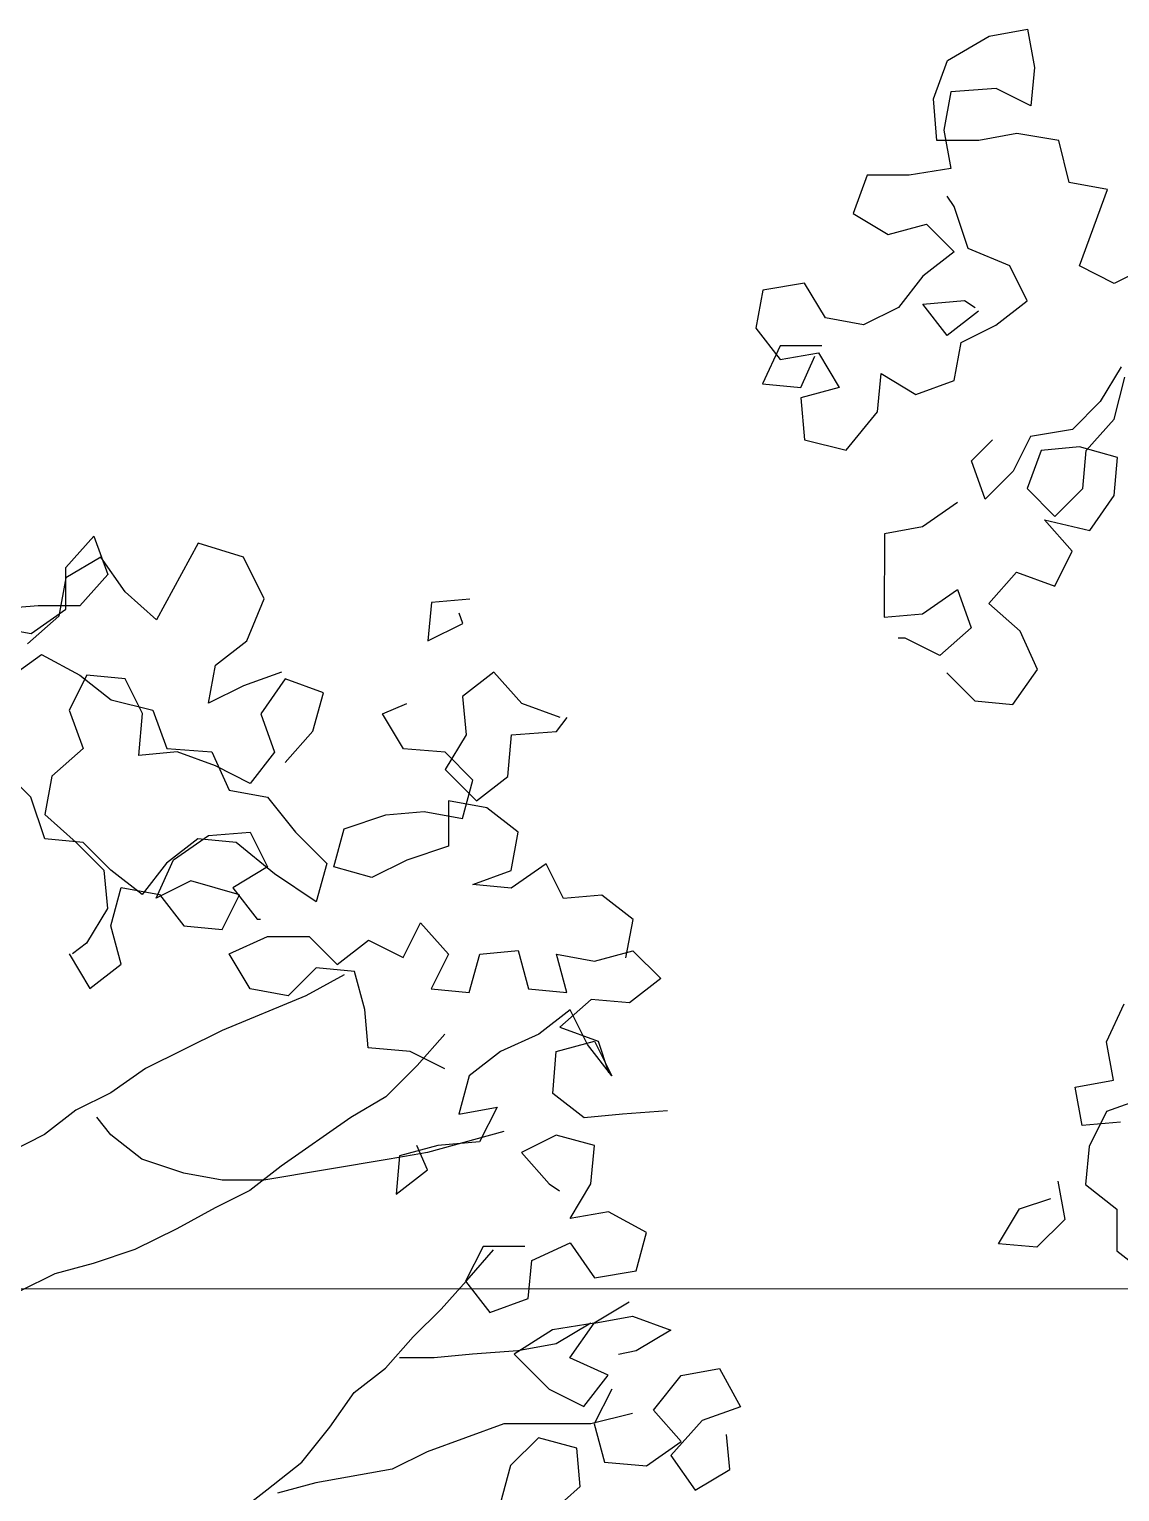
# Model space of a CAD drawing. Header units: millimetres. Extents: x 684983 to 685377, y 990360 to 990509.
# Drawn here: x 685141.267 to 685141.719, y 990443.954 to 990444.56 of the extents above; entities that cross this region are included whole.
import ezdxf

# ---------------------------------------------------------------- set-up
doc = ezdxf.new("R2010")
doc.units = ezdxf.units.MM
doc.layers.add('grid', color=8, linetype='Continuous', lineweight=9)
doc.layers.add('TEAK', color=7, linetype='Continuous')

# ---------------------------------------------------------------- blocks, each defined once
blk = doc.blocks.new('A$C25655A80')
at = {"color": 62}
for p, q in [((0.51983, 1.84715), (0.52753, 1.85579)), ((0.52753, 1.85579), (0.53137, 1.84521)), ((0.55637, 1.85384), (0.54481, 1.8327)), ((0.56886, 1.84999), (0.55637, 1.85384)), ((0.51982, 1.83561), (0.51983, 1.84715)), ((0.52945, 1.85002), (0.51983, 1.84426)), ((0.53617, 1.8404), (0.52945, 1.85002)), ((0.57462, 1.83844), (0.56886, 1.84999)), ((0.51983, 1.84426), (0.5179, 1.83369)), ((0.53137, 1.84521), (0.52367, 1.83657)), ((0.54481, 1.8327), (0.53617, 1.8404)), ((0.5698, 1.82691), (0.57462, 1.83844)), ((0.63134, 1.83839), (0.62076, 1.83744)), ((0.51213, 1.83658), (0.5006, 1.83563)), ((0.5102, 1.82889), (0.51982, 1.83561)), ((0.52367, 1.83657), (0.51213, 1.83658)), ((0.62076, 1.83744), (0.61979, 1.82687)), ((0.62941, 1.83167), (0.62845, 1.83455)), ((0.49963, 1.83082), (0.5102, 1.82889)), ((0.5179, 1.83369), (0.50924, 1.82601)), ((0.61979, 1.82687), (0.62941, 1.83167)), ((0.56114, 1.82019), (0.5698, 1.82691)), ((0.5025, 1.81544), (0.51308, 1.82312)), ((0.51308, 1.82312), (0.52365, 1.81734)), ((0.55921, 1.80962), (0.56114, 1.82019)), ((0.57941, 1.81825), (0.56883, 1.81442)), ((0.63805, 1.8182), (0.62939, 1.81148)), ((0.64573, 1.80954), (0.63805, 1.8182)), ((0.52557, 1.81734), (0.52076, 1.80773)), ((0.52365, 1.81734), (0.5323, 1.81061)), ((0.53615, 1.81637), (0.52557, 1.81734)), ((0.54094, 1.80675), (0.53615, 1.81637)), ((0.56883, 1.81442), (0.55921, 1.80962)), ((0.58037, 1.81633), (0.57363, 1.80672)), ((0.59094, 1.81247), (0.58037, 1.81633)), ((0.5323, 1.81061), (0.54383, 1.80771)), ((0.58804, 1.8019), (0.59094, 1.81247)), ((0.62939, 1.81148), (0.63034, 1.8009)), ((0.52076, 1.80773), (0.52459, 1.79715)), ((0.53997, 1.79522), (0.54094, 1.80675)), ((0.54383, 1.80771), (0.54766, 1.79713)), ((0.57363, 1.80672), (0.57746, 1.79614)), ((0.60727, 1.80669), (0.61401, 1.80957)), ((0.61303, 1.79707), (0.60727, 1.80669)), ((0.6563, 1.80569), (0.64573, 1.80954)), ((0.58035, 1.79326), (0.58804, 1.8019)), ((0.64284, 1.80089), (0.65533, 1.80184)), ((0.65533, 1.80184), (0.65822, 1.80568)), ((0.63034, 1.8009), (0.62456, 1.7913)), ((0.64187, 1.78936), (0.64284, 1.80089)), ((0.52459, 1.79715), (0.51593, 1.78947)), ((0.55055, 1.79617), (0.53997, 1.79522)), ((0.54766, 1.79713), (0.56016, 1.79616)), ((0.56112, 1.79231), (0.55055, 1.79617)), ((0.56016, 1.79616), (0.56496, 1.78558)), ((0.57746, 1.79614), (0.57073, 1.7875)), ((0.62457, 1.7961), (0.61303, 1.79707)), ((0.63225, 1.7884), (0.62457, 1.7961)), ((0.51016, 1.78371), (0.50248, 1.79141)), ((0.57073, 1.7875), (0.56112, 1.79231)), ((0.62456, 1.7913), (0.63321, 1.78264)), ((0.51593, 1.78947), (0.514, 1.7789)), ((0.62936, 1.77783), (0.63225, 1.7884)), ((0.63321, 1.78264), (0.64187, 1.78936)), ((0.514, 1.77217), (0.51016, 1.78371)), ((0.56496, 1.78558), (0.57553, 1.78365)), ((0.57553, 1.78365), (0.58321, 1.77403)), ((0.62552, 1.78264), (0.62551, 1.77015)), ((0.63609, 1.78071), (0.62552, 1.78264)), ((0.514, 1.7789), (0.52265, 1.7712)), ((0.59667, 1.77498), (0.60821, 1.77881)), ((0.60821, 1.77881), (0.61879, 1.77976)), ((0.61879, 1.77976), (0.62936, 1.77783)), ((0.64473, 1.77397), (0.63609, 1.78071)), ((0.55918, 1.77309), (0.57071, 1.77404)), ((0.57071, 1.77404), (0.57551, 1.76442)), ((0.58321, 1.77403), (0.59186, 1.76537)), ((0.59378, 1.76441), (0.59667, 1.77498)), ((0.6428, 1.7634), (0.64473, 1.77397)), ((0.52457, 1.7712), (0.514, 1.77217)), ((0.52265, 1.7712), (0.53033, 1.7635)), ((0.53225, 1.7635), (0.52457, 1.7712)), ((0.55629, 1.77213), (0.54764, 1.76541)), ((0.54956, 1.76637), (0.55918, 1.77309)), ((0.56687, 1.77116), (0.55629, 1.77213)), ((0.57743, 1.7625), (0.56687, 1.77116)), ((0.62551, 1.77015), (0.61397, 1.76631)), ((0.54474, 1.7558), (0.54956, 1.76637)), ((0.61397, 1.76631), (0.60435, 1.76151)), ((0.53033, 1.7635), (0.53128, 1.75293)), ((0.5409, 1.75676), (0.53225, 1.7635)), ((0.54764, 1.76541), (0.5409, 1.75676)), ((0.57551, 1.76442), (0.56589, 1.75866)), ((0.58896, 1.7548), (0.57743, 1.7625)), ((0.59186, 1.76537), (0.58896, 1.7548)), ((0.60435, 1.76151), (0.59378, 1.76441)), ((0.63222, 1.75957), (0.6428, 1.7634)), ((0.65242, 1.76531), (0.6428, 1.75859)), ((0.65722, 1.7557), (0.65242, 1.76531)), ((0.53224, 1.74812), (0.53513, 1.75869)), ((0.53513, 1.75869), (0.5457, 1.75676)), ((0.55436, 1.7606), (0.54474, 1.7558)), ((0.56781, 1.75674), (0.55436, 1.7606)), ((0.56589, 1.75866), (0.57262, 1.75001)), ((0.6428, 1.75859), (0.63222, 1.75957)), ((0.5457, 1.75676), (0.55243, 1.7481)), ((0.563, 1.74713), (0.56781, 1.75674)), ((0.66779, 1.75665), (0.65722, 1.7557)), ((0.67644, 1.74991), (0.66779, 1.75665)), ((0.53128, 1.75293), (0.52551, 1.74332)), ((0.57262, 1.75001), (0.57358, 1.75001)), ((0.6745, 1.73934), (0.67644, 1.74991)), ((0.53511, 1.73754), (0.53224, 1.74812)), ((0.55243, 1.7481), (0.563, 1.74713)), ((0.61298, 1.7394), (0.6178, 1.749)), ((0.6178, 1.749), (0.62548, 1.74035)), ((0.52551, 1.74332), (0.52166, 1.74044)), ((0.56492, 1.7404), (0.57549, 1.7452)), ((0.57549, 1.7452), (0.58703, 1.74519)), ((0.58703, 1.74519), (0.59471, 1.73749)), ((0.59471, 1.73749), (0.60337, 1.74421)), ((0.60337, 1.74421), (0.61298, 1.7394)), ((0.63413, 1.74034), (0.6447, 1.74129)), ((0.6447, 1.74129), (0.64758, 1.73071)), ((0.66585, 1.73839), (0.67643, 1.74126)), ((0.67643, 1.74126), (0.68411, 1.73356)), ((0.5207, 1.74044), (0.52646, 1.73082)), ((0.52646, 1.73082), (0.53511, 1.73754)), ((0.57068, 1.73078), (0.56492, 1.7404)), ((0.62548, 1.74035), (0.62066, 1.73074)), ((0.63124, 1.72977), (0.63413, 1.74034)), ((0.65528, 1.74032), (0.66585, 1.73839)), ((0.65815, 1.72974), (0.65528, 1.74032)), ((0.58895, 1.73653), (0.58125, 1.72885)), ((0.59663, 1.7346), (0.58605, 1.72885)), ((0.59952, 1.73556), (0.58895, 1.73653)), ((0.60239, 1.72499), (0.59952, 1.73556)), ((0.68411, 1.73356), (0.67545, 1.72684)), ((0.58125, 1.72885), (0.57068, 1.73078)), ((0.62066, 1.73074), (0.63124, 1.72977)), ((0.64758, 1.73071), (0.65815, 1.72974)), ((0.58605, 1.72885), (0.56297, 1.71925)), ((0.66488, 1.72781), (0.65622, 1.72013)), ((0.67545, 1.72684), (0.66488, 1.72781)), ((0.60334, 1.71441), (0.60239, 1.72499)), ((0.65911, 1.72493), (0.65045, 1.71821)), ((0.66391, 1.71532), (0.65911, 1.72493)), ((0.56297, 1.71925), (0.54182, 1.7087)), ((0.6245, 1.71824), (0.6168, 1.70959)), ((0.65045, 1.71821), (0.63987, 1.71342)), ((0.65622, 1.72013), (0.66679, 1.71628)), ((0.61488, 1.71344), (0.60334, 1.71441)), ((0.62449, 1.70862), (0.61488, 1.71344)), ((0.63987, 1.71342), (0.63122, 1.70669)), ((0.65428, 1.70187), (0.65525, 1.7134)), ((0.65525, 1.7134), (0.66583, 1.71628)), ((0.67063, 1.70666), (0.66391, 1.71532)), ((0.66583, 1.71628), (0.67063, 1.70666)), ((0.66679, 1.71628), (0.66967, 1.70762)), ((0.6168, 1.70959), (0.60814, 1.70095)), ((0.54182, 1.7087), (0.5322, 1.70198)), ((0.63122, 1.70669), (0.62832, 1.69612)), ((0.5322, 1.70198), (0.52258, 1.69718)), ((0.60814, 1.70095), (0.59852, 1.69519)), ((0.66293, 1.69513), (0.65428, 1.70187)), ((0.52258, 1.69718), (0.51392, 1.69046)), ((0.62832, 1.69612), (0.6389, 1.69804)), ((0.6389, 1.69804), (0.63408, 1.68843)), ((0.686, 1.69703), (0.6735, 1.69608)), ((0.53219, 1.69044), (0.52835, 1.69525)), ((0.59852, 1.69519), (0.57928, 1.68175)), ((0.6735, 1.69608), (0.66293, 1.69513)), ((0.51392, 1.69046), (0.5043, 1.68566)), ((0.54083, 1.68371), (0.53219, 1.69044)), ((0.64081, 1.6913), (0.61966, 1.68556)), ((0.65523, 1.69033), (0.64562, 1.68553)), ((0.6658, 1.68744), (0.65523, 1.69033)), ((0.61966, 1.68556), (0.60908, 1.68364)), ((0.62255, 1.68748), (0.61197, 1.6846)), ((0.61966, 1.68075), (0.61678, 1.68748)), ((0.63408, 1.68843), (0.62255, 1.68748)), ((0.64562, 1.68553), (0.6533, 1.67687)), ((0.66483, 1.67686), (0.6658, 1.68744)), ((0.55236, 1.67985), (0.54083, 1.68371)), ((0.57928, 1.68175), (0.57062, 1.67503)), ((0.60908, 1.68364), (0.57447, 1.67791)), ((0.61197, 1.6846), (0.611, 1.67403)), ((0.611, 1.67403), (0.61966, 1.68075)), ((0.56294, 1.67792), (0.55236, 1.67985)), ((0.57447, 1.67791), (0.56294, 1.67792)), ((0.6533, 1.67687), (0.65618, 1.67495)), ((0.65906, 1.66726), (0.66483, 1.67686)), ((0.57062, 1.67503), (0.56101, 1.67023)), ((0.56101, 1.67023), (0.55043, 1.66447)), ((0.66963, 1.66917), (0.65906, 1.66726)), ((0.6802, 1.66339), (0.66963, 1.66917)), ((0.55043, 1.66447), (0.53889, 1.65871)), ((0.64847, 1.65573), (0.65905, 1.66053)), ((0.65905, 1.66053), (0.66577, 1.65091)), ((0.67731, 1.65282), (0.6802, 1.66339)), ((0.53889, 1.65871), (0.52735, 1.65488)), ((0.63502, 1.65959), (0.6302, 1.64998)), ((0.63116, 1.65094), (0.6379, 1.65862)), ((0.64655, 1.65958), (0.63502, 1.65959)), ((0.52735, 1.65488), (0.51677, 1.65201)), ((0.6475, 1.64516), (0.64847, 1.65573)), ((0.66577, 1.65091), (0.67731, 1.65282)), ((0.51677, 1.65201), (0.50715, 1.64721)), ((0.62347, 1.64229), (0.63116, 1.65094)), ((0.6302, 1.64998), (0.63692, 1.64132)), ((0.63692, 1.64132), (0.6475, 1.64516)), ((0.61577, 1.63461), (0.62347, 1.64229)), ((0.67538, 1.64417), (0.66576, 1.63841)), ((0.66576, 1.63841), (0.67634, 1.64032)), ((0.67634, 1.64032), (0.68691, 1.63647)), ((0.65422, 1.6365), (0.64364, 1.62978)), ((0.66576, 1.63841), (0.65422, 1.6365)), ((0.6648, 1.63841), (0.65518, 1.63265)), ((0.65902, 1.6288), (0.66576, 1.63841)), ((0.68691, 1.63647), (0.67729, 1.63071)), ((0.60807, 1.62597), (0.61577, 1.63461)), ((0.65518, 1.63265), (0.6446, 1.63074)), ((0.62153, 1.62884), (0.61192, 1.62885)), ((0.63211, 1.62979), (0.62153, 1.62884)), ((0.6446, 1.63074), (0.63211, 1.62979)), ((0.64364, 1.62978), (0.65325, 1.62016)), ((0.66959, 1.62399), (0.65902, 1.6288)), ((0.67729, 1.63071), (0.67248, 1.62975)), ((0.59941, 1.61925), (0.60807, 1.62597)), ((0.68978, 1.62397), (0.70035, 1.62588)), ((0.70035, 1.62588), (0.70611, 1.6153)), ((0.65325, 1.62016), (0.66285, 1.61534)), ((0.66285, 1.61534), (0.66959, 1.62399)), ((0.67055, 1.62014), (0.66573, 1.61053)), ((0.68208, 1.61436), (0.68978, 1.62397)), ((0.59267, 1.60964), (0.59941, 1.61925)), ((0.67631, 1.61341), (0.66477, 1.61053)), ((0.68976, 1.6057), (0.68208, 1.61436)), ((0.70611, 1.6153), (0.69554, 1.61147)), ((0.58497, 1.60003), (0.59267, 1.60964)), ((0.64074, 1.61056), (0.61958, 1.60288)), ((0.66477, 1.61053), (0.64074, 1.61056)), ((0.66573, 1.61053), (0.66861, 1.59996)), ((0.69554, 1.61147), (0.68687, 1.60186)), ((0.65035, 1.6067), (0.64265, 1.59902)), ((0.66092, 1.60381), (0.65035, 1.6067)), ((0.68014, 1.59898), (0.68976, 1.6057)), ((0.70321, 1.598), (0.70226, 1.60762)), ((0.57535, 1.59235), (0.58497, 1.60003)), ((0.61958, 1.60288), (0.60997, 1.59809)), ((0.66187, 1.59323), (0.66092, 1.60381)), ((0.66861, 1.59996), (0.68014, 1.59898)), ((0.68687, 1.60186), (0.69359, 1.59224)), ((0.60997, 1.59809), (0.58881, 1.59426)), ((0.64265, 1.59902), (0.63976, 1.58845)), ((0.69359, 1.59224), (0.70321, 1.598)), ((0.5667, 1.58563), (0.57535, 1.59235)), ((0.58881, 1.59426), (0.57824, 1.59139)), ((0.65321, 1.58555), (0.66187, 1.59323)), ((-0.74185, 1.35323), (-0.73127, 1.35514)), ((-0.73127, 1.35514), (-0.72936, 1.34457)), ((-0.75339, 1.34651), (-0.74185, 1.35323)), ((-0.75724, 1.33594), (-0.75339, 1.34651)), ((-0.72936, 1.34457), (-0.73033, 1.33399)), ((-0.75244, 1.33786), (-0.75437, 1.32729)), ((-0.73994, 1.33881), (-0.75244, 1.33786)), ((-0.73033, 1.33399), (-0.73994, 1.33881)), ((-0.75629, 1.32441), (-0.75724, 1.33594)), ((-0.75437, 1.32729), (-0.75246, 1.31671)), ((-0.73418, 1.32631), (-0.74476, 1.32439)), ((-0.72265, 1.32437), (-0.73418, 1.32631)), ((-0.74476, 1.32439), (-0.75629, 1.32441)), ((-0.71977, 1.31284), (-0.72265, 1.32437)), ((-0.77553, 1.31481), (-0.77938, 1.30424)), ((-0.76399, 1.3148), (-0.77553, 1.31481)), ((-0.75246, 1.31671), (-0.76399, 1.3148)), ((-0.7515, 1.30614), (-0.75342, 1.30902)), ((-0.7092, 1.3109), (-0.71977, 1.31284)), ((-0.71691, 1.28976), (-0.7092, 1.3109)), ((-0.74767, 1.2946), (-0.7515, 1.30614)), ((-0.77938, 1.30424), (-0.76978, 1.29846)), ((-0.76978, 1.29846), (-0.7592, 1.30134)), ((-0.7592, 1.30134), (-0.75152, 1.29364)), ((-0.75152, 1.29364), (-0.76017, 1.28692)), ((-0.73614, 1.28978), (-0.74767, 1.2946)), ((-0.73134, 1.28016), (-0.73614, 1.28978)), ((-0.7073, 1.28495), (-0.71691, 1.28976)), ((-0.69769, 1.28974), (-0.7073, 1.28495)), ((-0.79286, 1.28503), (-0.8044, 1.28311)), ((-0.7871, 1.27541), (-0.79286, 1.28503)), ((-0.76017, 1.28692), (-0.76691, 1.27827)), ((-0.8044, 1.28311), (-0.80633, 1.27254)), ((-0.76691, 1.27827), (-0.77653, 1.27347)), ((-0.76018, 1.27923), (-0.74864, 1.28018)), ((-0.75346, 1.27057), (-0.76018, 1.27923)), ((-0.7448, 1.27729), (-0.75346, 1.27057)), ((-0.74864, 1.28018), (-0.74576, 1.27825)), ((-0.74, 1.27344), (-0.73134, 1.28016)), ((-0.77653, 1.27347), (-0.7871, 1.27541)), ((-0.74962, 1.26864), (-0.74, 1.27344)), ((-0.80633, 1.27254), (-0.79961, 1.26388)), ((-0.75155, 1.25807), (-0.74962, 1.26864)), ((-0.7996, 1.26773), (-0.80442, 1.25716)), ((-0.79961, 1.26388), (-0.78903, 1.2658)), ((-0.78807, 1.26772), (-0.7996, 1.26773)), ((-0.79385, 1.25619), (-0.78999, 1.26484)), ((-0.78903, 1.2658), (-0.78327, 1.25618)), ((-0.7054, 1.26187), (-0.71118, 1.25227)), ((-0.80442, 1.25716), (-0.79385, 1.25619)), ((-0.7727, 1.24944), (-0.77173, 1.26001)), ((-0.77173, 1.26001), (-0.76213, 1.25424)), ((-0.76213, 1.25424), (-0.75155, 1.25807)), ((-0.70734, 1.24746), (-0.70444, 1.25899)), ((-0.78327, 1.25618), (-0.79385, 1.2533)), ((-0.79385, 1.2533), (-0.7929, 1.24177)), ((-0.78137, 1.23887), (-0.7727, 1.24944)), ((-0.71118, 1.25227), (-0.71888, 1.24458)), ((-0.71888, 1.24458), (-0.73041, 1.24267)), ((-0.71504, 1.23881), (-0.70734, 1.24746)), ((-0.7929, 1.24177), (-0.78137, 1.23887)), ((-0.74676, 1.23596), (-0.74099, 1.24172)), ((-0.73041, 1.24267), (-0.73523, 1.23306)), ((-0.72753, 1.23882), (-0.73139, 1.22825)), ((-0.71696, 1.23977), (-0.72753, 1.23882)), ((-0.70639, 1.23688), (-0.71696, 1.23977)), ((-0.71601, 1.22824), (-0.71504, 1.23881)), ((-0.70736, 1.22631), (-0.70639, 1.23688)), ((-0.74293, 1.22538), (-0.74676, 1.23596)), ((-0.73523, 1.23306), (-0.74293, 1.22538)), ((-0.73139, 1.22825), (-0.7237, 1.22055)), ((-0.7237, 1.22055), (-0.71601, 1.22824)), ((-0.75062, 1.22442), (-0.76024, 1.2177)), ((-0.71409, 1.2167), (-0.70736, 1.22631)), ((-0.76024, 1.2177), (-0.77081, 1.21579)), ((-0.72659, 1.2196), (-0.71409, 1.2167)), ((-0.71891, 1.21094), (-0.72659, 1.2196)), ((-0.77081, 1.21579), (-0.77083, 1.19272)), ((-0.72372, 1.20133), (-0.71891, 1.21094)), ((-0.74199, 1.19654), (-0.73429, 1.20518)), ((-0.73429, 1.20518), (-0.72372, 1.20133)), ((-0.76026, 1.19367), (-0.75064, 1.20039)), ((-0.75064, 1.20039), (-0.7468, 1.18981)), ((-0.73335, 1.18884), (-0.74199, 1.19654)), ((-0.77083, 1.19272), (-0.76026, 1.19367)), ((-0.7468, 1.18981), (-0.75546, 1.18213)), ((-0.72855, 1.17826), (-0.73335, 1.18884)), ((-0.76507, 1.18695), (-0.76699, 1.18695)), ((-0.75546, 1.18213), (-0.76507, 1.18695)), ((-0.75354, 1.17732), (-0.74586, 1.16963)), ((-0.73529, 1.16865), (-0.72855, 1.17826)), ((-0.74586, 1.16963), (-0.73529, 1.16865)), ((-0.70942, 1.07539), (-0.7046, 1.08595)), ((-0.7075, 1.06481), (-0.70942, 1.07539)), ((-0.71808, 1.0629), (-0.7075, 1.06481)), ((-0.71617, 1.05232), (-0.71808, 1.0629)), ((-0.69886, 1.05999), (-0.70944, 1.05616)), ((-0.70944, 1.05616), (-0.71425, 1.04655)), ((-0.70559, 1.05327), (-0.71617, 1.05232)), ((-0.71425, 1.04655), (-0.71522, 1.03598)), ((-0.72291, 1.03695), (-0.721, 1.02637)), ((-0.71522, 1.03598), (-0.70658, 1.02924)), ((-0.73349, 1.02926), (-0.72484, 1.03214)), ((-0.73927, 1.01966), (-0.73349, 1.02926)), ((-0.721, 1.02637), (-0.7287, 1.01869)), ((-0.70658, 1.02924), (-0.70659, 1.0177)), ((-0.7287, 1.01869), (-0.73927, 1.01966)), ((-0.70659, 1.0177), (-0.69794, 1.01097))]:
    blk.add_line(p, q, dxfattribs=at)
blk = doc.blocks.new('TR')
blk.add_blockref('A$C25655A80', (0.01921, 0.01485, 1.34531))

msp = doc.modelspace()

# ---------------------------------------------------------------- linework, layer by layer
at = {"layer": 'grid'}
msp.add_line((685221.15913, 990444.03806), (685118.72704, 990444.03806), dxfattribs=at)

# ---------------------------------------------------------------- block references
at = {"layer": 'TEAK', "xscale": 1.5, "yscale": 1.5, "zscale": 1.5}
for p in [(685142.74847, 990442.505, 99.958), (685140.47347, 990441.544, 99.872)]:
    msp.add_blockref('TR', p, dxfattribs=at)

doc.saveas('drawing.dxf')
